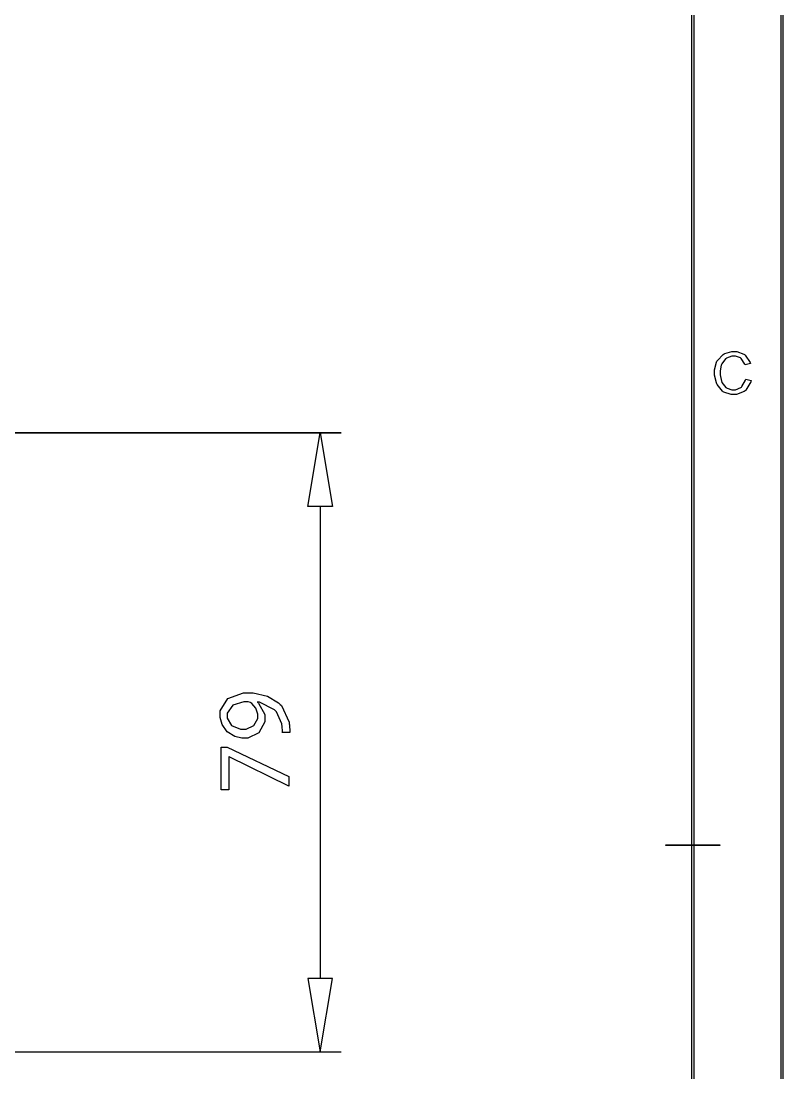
# Model space of a CAD drawing. Extents: x 0.54 to 10.46, y 0.74 to 7.76.
# Drawn here: x 9.038 to 10.465, y 3.823 to 5.792 of the extents above; entities that cross this region are included whole.
import ezdxf

# ---------------------------------------------------------------- set-up
doc = ezdxf.new("R2010")
doc.units = 0
doc.layers.get('0').update_dxf_attribs({"linetype": 'CONTINUOUS'})

msp = doc.modelspace()

# ---------------------------------------------------------------- linework, layer by layer
at = {"color": 0}
for points in [[(10.4631, 0.73899), (0.53689, 0.73899), (0.53646, 0.73899), (0.53516, 0.74029), (0.53516, 0.74072), (0.53516, 7.75928), (0.53516, 7.75971), (0.53646, 7.76101), (0.53689, 7.76101), (10.4631, 7.76101), (10.4635, 7.76101), (10.4648, 7.75971), (10.4648, 7.75928), (10.4648, 0.74072), (10.4648, 0.74029), (10.4635, 0.73899), (10.4631, 0.73899)], [(0.53863, 0.74246), (10.4614, 0.74246), (10.4614, 7.75754), (0.53863, 7.75754), (0.53863, 0.74246)], [(10.296, 0.90609), (0.87115, 0.90609), (0.87071, 0.90609), (0.86941, 0.90739), (0.86941, 0.90782), (0.86941, 7.59218), (0.86941, 7.59261), (0.87071, 7.59392), (0.87115, 7.59392), (10.296, 7.59392), (10.2964, 7.59392), (10.2977, 7.59261), (10.2977, 7.59218), (10.2977, 0.90782), (10.2977, 0.90739), (10.2964, 0.90609), (10.296, 0.90609)], [(0.87289, 0.90956), (10.2943, 0.90956), (10.2943, 7.59044), (0.87289, 7.59044), (0.87289, 0.90956)], [(10.395, 5.12196), (10.4053, 5.11936), (10.4048, 5.11724), (10.3951, 5.10118), (10.3937, 5.10004), (10.3923, 5.09896), (10.3779, 5.09337), (10.3731, 5.09337), (10.3679, 5.09337), (10.3539, 5.09765), (10.3527, 5.09847), (10.3513, 5.09933), (10.3413, 5.11171), (10.3407, 5.11333), (10.34, 5.11496), (10.3365, 5.12939), (10.3365, 5.13417), (10.3365, 5.13949), (10.3403, 5.15392), (10.3412, 5.15539), (10.3419, 5.1569), (10.3529, 5.1684), (10.3544, 5.16917), (10.3558, 5.16997), (10.3689, 5.17383), (10.3733, 5.17383), (10.3782, 5.17383), (10.3915, 5.16894), (10.3929, 5.16792), (10.3942, 5.16694), (10.4035, 5.153), (10.404, 5.15121), (10.3939, 5.14882), (10.3934, 5.15022), (10.3868, 5.16054), (10.386, 5.16114), (10.3851, 5.16178), (10.376, 5.16504), (10.373, 5.16504), (10.3693, 5.16504), (10.3591, 5.16146), (10.3581, 5.16075), (10.357, 5.16004), (10.35, 5.15044), (10.3496, 5.14919), (10.3492, 5.148), (10.3472, 5.13769), (10.3472, 5.13422), (10.3472, 5.12993), (10.3496, 5.11817), (10.35, 5.11692), (10.3505, 5.11572), (10.358, 5.1065), (10.3591, 5.10585), (10.36, 5.10525), (10.3691, 5.10215), (10.3722, 5.10215), (10.3759, 5.10215), (10.3858, 5.10633), (10.3869, 5.10715), (10.3879, 5.10801), (10.3946, 5.12033), (10.395, 5.12196)], [(10.3461, 4.24929), (10.2458, 4.24929), (10.2457, 4.24929), (10.2452, 4.24983), (10.2452, 4.25), (10.2452, 4.25022), (10.2457, 4.25071), (10.2458, 4.25071), (10.3461, 4.25071), (10.3463, 4.25071), (10.3468, 4.25022), (10.3468, 4.25), (10.3468, 4.24983), (10.3463, 4.24929), (10.3461, 4.24929)]]:
    msp.add_lwpolyline(points, close=True, dxfattribs=at)
at = {"color": 9, "const_width": 0.00278}
for points in [[(8.50037, 5.02149), (9.63747, 5.02149)], [(9.59814, 4.88379), (9.59814, 4.00054)], [(8.51437, 3.86279), (9.63747, 3.86279)]]:
    msp.add_lwpolyline(points, dxfattribs=at)
at = {"color": 9}
for points in [[(9.57519, 4.88379), (9.59814, 5.02149), (9.6211, 4.88379), (9.57519, 4.88379)], [(9.52707, 4.46083), (9.52713, 4.46175), (9.52658, 4.47319), (9.52647, 4.47467), (9.5261, 4.47715), (9.5159, 4.49929), (9.51421, 4.50108), (9.51232, 4.50319), (9.48432, 4.51731), (9.48058, 4.51785), (9.48058, 4.51725), (9.48269, 4.51551), (9.49419, 4.49451), (9.49419, 4.48747), (9.49419, 4.48068), (9.48292, 4.46029), (9.46229, 4.45014), (9.45546, 4.45014), (9.45117, 4.45014), (9.43832, 4.45329), (9.42399, 4.46208), (9.41417, 4.47569), (9.41054, 4.48893), (9.41054, 4.49333), (9.41054, 4.50103), (9.42507, 4.52399), (9.45415, 4.53515), (9.46386, 4.53515), (9.47271, 4.53515), (9.4994, 4.52897), (9.52012, 4.5165), (9.52317, 4.51335), (9.52556, 4.51096), (9.53965, 4.48004), (9.5401, 4.47661), (9.54031, 4.4751), (9.54113, 4.46186), (9.54107, 4.46083), (9.52707, 4.46083)], [(9.45432, 4.46707), (9.45915, 4.46707), (9.47364, 4.47368), (9.48118, 4.48699), (9.48118, 4.49138), (9.48118, 4.49517), (9.47737, 4.50646), (9.46983, 4.51519), (9.46793, 4.51628), (9.4675, 4.51654), (9.46311, 4.51785), (9.46169, 4.51785), (9.45486, 4.51785), (9.43451, 4.51167), (9.42356, 4.4969), (9.42356, 4.49197), (9.42356, 4.48753), (9.43218, 4.47407), (9.44879, 4.46707), (9.45432, 4.46707)], [(9.41265, 4.43321), (9.42393, 4.43321), (9.53911, 4.37815), (9.53911, 4.36046), (9.42725, 4.41531), (9.42686, 4.41531), (9.42686, 4.35346), (9.41265, 4.35346), (9.41265, 4.43321)], [(9.57519, 4.00049), (9.59814, 3.86279), (9.6211, 4.00049), (9.57519, 4.00049)]]:
    msp.add_lwpolyline(points, close=True, dxfattribs=at)
at = {"color": 0, "const_width": 0.00278}
msp.add_lwpolyline([(9.59814, 3.86279), (9.59814, 3.86279)], close=True, dxfattribs=at)

doc.saveas('drawing.dxf')
